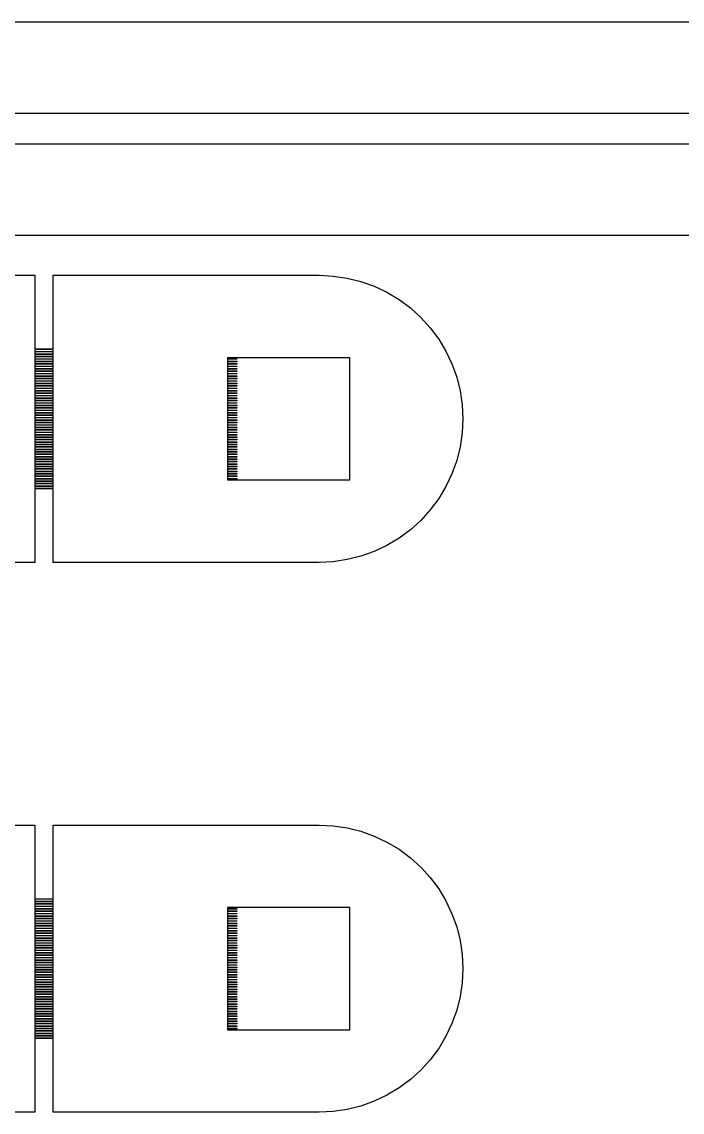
# Model space of a CAD drawing. Extents: x -16 to 132, y -40 to 113.
# Drawn here: x 8.83 to 19.88, y 57.42 to 75.67 of the extents above; entities that cross this region are included whole.
import ezdxf

# ---------------------------------------------------------------- set-up
doc = ezdxf.new("R2010")
doc.units = 0

msp = doc.modelspace()

# ---------------------------------------------------------------- linework, layer by layer
for p, q in [((-2.0452, 75.6724), (112.486, 75.6724)), ((110.952, 74.1385), (-0.51129, 74.1385)), ((0, 73.6272), (110.441, 73.6272)), ((108.907, 72.0933), (1.53389, 72.0933)), ((4.6017, 71.4286), (9.05, 71.4286)), ((9.05, 71.4286), (9.05, 70.1964)), ((9.35678, 70.1964), (9.35678, 71.4286)), ((9.35678, 71.4286), (13.8051, 71.4286)), ((13.8051, 71.4286), (14.0406, 71.417)), ((14.0406, 71.417), (14.2739, 71.3824)), ((14.2739, 71.3824), (14.5027, 71.3251)), ((14.5027, 71.3251), (14.7247, 71.2457)), ((14.7247, 71.2457), (14.9379, 71.1448)), ((14.9379, 71.1448), (15.1402, 71.0236)), ((15.1402, 71.0236), (15.3296, 70.8831)), ((15.3296, 70.8831), (15.5043, 70.7247)), ((15.5043, 70.7247), (15.6627, 70.55)), ((15.6627, 70.55), (15.8032, 70.3606)), ((15.8032, 70.3606), (15.9244, 70.1583)), ((9.05, 70.1964), (9.35678, 70.1964)), ((9.35678, 70.1861), (9.05, 70.1861)), ((9.05, 70.1861), (9.05, 70.1555)), ((9.05, 70.1555), (9.35678, 70.1555)), ((9.35678, 70.1452), (9.05, 70.1452)), ((9.05, 70.1452), (9.05, 70.1145)), ((9.05, 70.1145), (9.35678, 70.1145)), ((9.35678, 70.1043), (9.05, 70.1043)), ((9.05, 70.1043), (9.05, 70.0737)), ((9.35678, 70.1555), (9.35678, 70.1861)), ((9.35678, 70.1145), (9.35678, 70.1452)), ((9.35678, 70.0737), (9.35678, 70.1043)), ((15.9244, 70.1583), (16.0253, 69.9451)), ((9.05, 70.0737), (9.35678, 70.0737)), ((9.35678, 70.0634), (9.05, 70.0634)), ((9.05, 70.0634), (9.05, 70.0327)), ((9.05, 70.0327), (9.35678, 70.0327)), ((9.35678, 70.0225), (9.05, 70.0225)), ((9.05, 70.0225), (9.05, 69.9918)), ((9.05, 69.9918), (9.35678, 69.9918)), ((9.35678, 69.9816), (9.05, 69.9816)), ((9.05, 69.9816), (9.05, 69.9509)), ((9.05, 69.9509), (9.35678, 69.9509)), ((9.35678, 69.9407), (9.05, 69.9407)), ((9.05, 69.9407), (9.05, 69.91)), ((9.35678, 70.0327), (9.35678, 70.0634)), ((9.35678, 69.9918), (9.35678, 70.0225)), ((9.35678, 69.9509), (9.35678, 69.9816)), ((9.35678, 69.91), (9.35678, 69.9407)), ((14.3164, 70.0481), (12.2712, 70.0481)), ((12.2712, 70.0481), (12.2712, 70.0327)), ((12.2712, 70.0327), (12.4246, 70.0327)), ((12.4246, 70.0225), (12.2712, 70.0225)), ((12.2712, 70.0225), (12.2712, 69.9918)), ((12.2712, 69.9918), (12.4246, 69.9918)), ((12.4246, 69.9816), (12.2712, 69.9816)), ((12.2712, 69.9816), (12.2712, 69.9509)), ((12.2712, 69.9509), (12.4246, 69.9509)), ((12.4246, 69.9407), (12.2712, 69.9407)), ((12.2712, 69.9407), (12.2712, 69.91)), ((12.4246, 70.0327), (12.4246, 70.0225)), ((12.4246, 69.9918), (12.4246, 69.9816)), ((12.4246, 69.9509), (12.4246, 69.9407)), ((14.3164, 68.0029), (14.3164, 70.0481)), ((16.0253, 69.9451), (16.1047, 69.7231)), ((9.05, 69.91), (9.35678, 69.91)), ((9.35678, 69.8998), (9.05, 69.8998)), ((9.05, 69.8998), (9.05, 69.8691)), ((9.05, 69.8691), (9.35678, 69.8691)), ((9.35678, 69.8589), (9.05, 69.8589)), ((9.05, 69.8589), (9.05, 69.8282)), ((9.05, 69.8282), (9.35678, 69.8282)), ((9.35678, 69.818), (9.05, 69.818)), ((9.05, 69.818), (9.05, 69.7873)), ((9.05, 69.7873), (9.35678, 69.7873)), ((9.35678, 69.7771), (9.05, 69.7771)), ((9.05, 69.7771), (9.05, 69.7464)), ((9.05, 69.7464), (9.35678, 69.7464)), ((9.35678, 69.7362), (9.05, 69.7362)), ((9.05, 69.7362), (9.05, 69.7055)), ((9.35678, 69.8691), (9.35678, 69.8998)), ((9.35678, 69.8282), (9.35678, 69.8589)), ((9.35678, 69.7873), (9.35678, 69.818)), ((9.35678, 69.7464), (9.35678, 69.7771)), ((9.35678, 69.7055), (9.35678, 69.7362)), ((12.2712, 69.91), (12.4246, 69.91)), ((12.4246, 69.8998), (12.2712, 69.8998)), ((12.2712, 69.8998), (12.2712, 69.8691)), ((12.2712, 69.8691), (12.4246, 69.8691)), ((12.4246, 69.8589), (12.2712, 69.8589)), ((12.2712, 69.8589), (12.2712, 69.8282)), ((12.2712, 69.8282), (12.4246, 69.8282)), ((12.4246, 69.818), (12.2712, 69.818)), ((12.2712, 69.818), (12.2712, 69.7873)), ((12.2712, 69.7873), (12.4246, 69.7873)), ((12.4246, 69.7771), (12.2712, 69.7771)), ((12.2712, 69.7771), (12.2712, 69.7464)), ((12.2712, 69.7464), (12.4246, 69.7464)), ((12.4246, 69.7362), (12.2712, 69.7362)), ((12.2712, 69.7362), (12.2712, 69.7055)), ((12.4246, 69.91), (12.4246, 69.8998)), ((12.4246, 69.8691), (12.4246, 69.8589)), ((12.4246, 69.8282), (12.4246, 69.818)), ((12.4246, 69.7873), (12.4246, 69.7771)), ((12.4246, 69.7464), (12.4246, 69.7362)), ((9.05, 69.7055), (9.35678, 69.7055)), ((9.35678, 69.6953), (9.05, 69.6953)), ((9.05, 69.6953), (9.05, 69.6646)), ((9.05, 69.6646), (9.35678, 69.6646)), ((9.35678, 69.6544), (9.05, 69.6544)), ((9.05, 69.6544), (9.05, 69.6237)), ((9.05, 69.6237), (9.35678, 69.6237)), ((9.35678, 69.6135), (9.05, 69.6135)), ((9.05, 69.6135), (9.05, 69.5828)), ((9.05, 69.5828), (9.35678, 69.5828)), ((9.35678, 69.5726), (9.05, 69.5726)), ((9.05, 69.5726), (9.05, 69.5419)), ((9.35678, 69.6646), (9.35678, 69.6953)), ((9.35678, 69.6237), (9.35678, 69.6544)), ((9.35678, 69.5828), (9.35678, 69.6135)), ((9.35678, 69.5419), (9.35678, 69.5726)), ((12.2712, 69.7055), (12.4246, 69.7055)), ((12.4246, 69.6953), (12.2712, 69.6953)), ((12.2712, 69.6953), (12.2712, 69.6646)), ((12.2712, 69.6646), (12.4246, 69.6646)), ((12.4246, 69.6544), (12.2712, 69.6544)), ((12.2712, 69.6544), (12.2712, 69.6237)), ((12.2712, 69.6237), (12.4246, 69.6237)), ((12.4246, 69.6135), (12.2712, 69.6135)), ((12.2712, 69.6135), (12.2712, 69.5828)), ((12.2712, 69.5828), (12.4246, 69.5828)), ((12.4246, 69.5726), (12.2712, 69.5726)), ((12.2712, 69.5726), (12.2712, 69.5419)), ((12.4246, 69.7055), (12.4246, 69.6953)), ((12.4246, 69.6646), (12.4246, 69.6544)), ((12.4246, 69.6237), (12.4246, 69.6135)), ((12.4246, 69.5828), (12.4246, 69.5726)), ((16.1047, 69.7231), (16.162, 69.4943)), ((9.05, 69.5419), (9.35678, 69.5419)), ((9.35678, 69.5317), (9.05, 69.5317)), ((9.05, 69.5317), (9.05, 69.501)), ((9.05, 69.501), (9.35678, 69.501)), ((9.35678, 69.4908), (9.05, 69.4908)), ((9.05, 69.4908), (9.05, 69.4601)), ((9.05, 69.4601), (9.35678, 69.4601)), ((9.35678, 69.4499), (9.05, 69.4499)), ((9.05, 69.4499), (9.05, 69.4192)), ((9.05, 69.4192), (9.35678, 69.4192)), ((9.35678, 69.409), (9.05, 69.409)), ((9.05, 69.409), (9.05, 69.3783)), ((9.05, 69.3783), (9.35678, 69.3783)), ((9.35678, 69.3681), (9.05, 69.3681)), ((9.05, 69.3681), (9.05, 69.3374)), ((9.35678, 69.501), (9.35678, 69.5317)), ((9.35678, 69.4601), (9.35678, 69.4908)), ((9.35678, 69.4192), (9.35678, 69.4499)), ((9.35678, 69.3783), (9.35678, 69.409)), ((9.35678, 69.3374), (9.35678, 69.3681)), ((12.2712, 69.5419), (12.4246, 69.5419)), ((12.4246, 69.5317), (12.2712, 69.5317)), ((12.2712, 69.5317), (12.2712, 69.501)), ((12.2712, 69.501), (12.4246, 69.501)), ((12.4246, 69.4908), (12.2712, 69.4908)), ((12.2712, 69.4908), (12.2712, 69.4601)), ((12.2712, 69.4601), (12.4246, 69.4601)), ((12.4246, 69.4499), (12.2712, 69.4499)), ((12.2712, 69.4499), (12.2712, 69.4192)), ((12.2712, 69.4192), (12.4246, 69.4192)), ((12.4246, 69.409), (12.2712, 69.409)), ((12.2712, 69.409), (12.2712, 69.3783)), ((12.2712, 69.3783), (12.4246, 69.3783)), ((12.4246, 69.3681), (12.2712, 69.3681)), ((12.2712, 69.3681), (12.2712, 69.3374)), ((12.4246, 69.5419), (12.4246, 69.5317)), ((12.4246, 69.501), (12.4246, 69.4908)), ((12.4246, 69.4601), (12.4246, 69.4499)), ((12.4246, 69.4192), (12.4246, 69.409)), ((12.4246, 69.3783), (12.4246, 69.3681)), ((16.162, 69.4943), (16.1966, 69.261)), ((9.05, 69.3374), (9.35678, 69.3374)), ((9.35678, 69.3272), (9.05, 69.3272)), ((9.05, 69.3272), (9.05, 69.2965)), ((9.05, 69.2965), (9.35678, 69.2965)), ((9.35678, 69.2862), (9.05, 69.2862)), ((9.05, 69.2862), (9.05, 69.2556)), ((9.05, 69.2556), (9.35678, 69.2556)), ((9.35678, 69.2453), (9.05, 69.2453)), ((9.05, 69.2453), (9.05, 69.2147)), ((9.05, 69.2147), (9.35678, 69.2147)), ((9.35678, 69.2044), (9.05, 69.2044)), ((9.05, 69.2044), (9.05, 69.1738)), ((9.35678, 69.2965), (9.35678, 69.3272)), ((9.35678, 69.2556), (9.35678, 69.2862)), ((9.35678, 69.2147), (9.35678, 69.2453)), ((9.35678, 69.1738), (9.35678, 69.2044)), ((12.2712, 69.3374), (12.4246, 69.3374)), ((12.4246, 69.3272), (12.2712, 69.3272)), ((12.2712, 69.3272), (12.2712, 69.2965)), ((12.2712, 69.2965), (12.4246, 69.2965)), ((12.4246, 69.2862), (12.2712, 69.2862)), ((12.2712, 69.2862), (12.2712, 69.2556)), ((12.2712, 69.2556), (12.4246, 69.2556)), ((12.4246, 69.2453), (12.2712, 69.2453)), ((12.2712, 69.2453), (12.2712, 69.2147)), ((12.2712, 69.2147), (12.4246, 69.2147)), ((12.4246, 69.2044), (12.2712, 69.2044)), ((12.2712, 69.2044), (12.2712, 69.1738)), ((12.4246, 69.3374), (12.4246, 69.3272)), ((12.4246, 69.2965), (12.4246, 69.2862)), ((12.4246, 69.2556), (12.4246, 69.2453)), ((12.4246, 69.2147), (12.4246, 69.2044)), ((16.1966, 69.261), (16.2082, 69.0255)), ((9.05, 69.1738), (9.35678, 69.1738)), ((9.35678, 69.1635), (9.05, 69.1635)), ((9.05, 69.1635), (9.05, 69.1329)), ((9.05, 69.1329), (9.35678, 69.1329)), ((9.35678, 69.1226), (9.05, 69.1226)), ((9.05, 69.1226), (9.05, 69.0919)), ((9.05, 69.0919), (9.35678, 69.0919)), ((9.35678, 69.0817), (9.05, 69.0817)), ((9.05, 69.0817), (9.05, 69.0511)), ((9.05, 69.0511), (9.35678, 69.0511)), ((9.35678, 69.0408), (9.05, 69.0408)), ((9.05, 69.0408), (9.05, 69.0101)), ((9.05, 69.0101), (9.35678, 69.0101)), ((9.35678, 68.9999), (9.05, 68.9999)), ((9.05, 68.9999), (9.05, 68.9693)), ((9.35678, 69.1329), (9.35678, 69.1635)), ((9.35678, 69.0919), (9.35678, 69.1226)), ((9.35678, 69.0511), (9.35678, 69.0817)), ((9.35678, 69.0101), (9.35678, 69.0408)), ((9.35678, 68.9693), (9.35678, 68.9999)), ((12.2712, 69.1738), (12.4246, 69.1738)), ((12.4246, 69.1635), (12.2712, 69.1635)), ((12.2712, 69.1635), (12.2712, 69.1329)), ((12.2712, 69.1329), (12.4246, 69.1329)), ((12.4246, 69.1226), (12.2712, 69.1226)), ((12.2712, 69.1226), (12.2712, 69.0919)), ((12.2712, 69.0919), (12.4246, 69.0919)), ((12.4246, 69.0817), (12.2712, 69.0817)), ((12.2712, 69.0817), (12.2712, 69.0511)), ((12.2712, 69.0511), (12.4246, 69.0511)), ((12.4246, 69.0408), (12.2712, 69.0408)), ((12.2712, 69.0408), (12.2712, 69.0101)), ((12.2712, 69.0101), (12.4246, 69.0101)), ((12.4246, 68.9999), (12.2712, 68.9999)), ((12.2712, 68.9999), (12.2712, 68.9693)), ((12.4246, 69.1738), (12.4246, 69.1635)), ((12.4246, 69.1329), (12.4246, 69.1226)), ((12.4246, 69.0919), (12.4246, 69.0817)), ((12.4246, 69.0511), (12.4246, 69.0408)), ((12.4246, 69.0101), (12.4246, 68.9999)), ((16.2082, 69.0255), (16.1966, 68.79)), ((9.05, 68.9693), (9.35678, 68.9693)), ((9.35678, 68.959), (9.05, 68.959)), ((9.05, 68.959), (9.05, 68.9284)), ((9.05, 68.9284), (9.35678, 68.9284)), ((9.35678, 68.9181), (9.05, 68.9181)), ((9.05, 68.9181), (9.05, 68.8875)), ((9.05, 68.8875), (9.35678, 68.8875)), ((9.35678, 68.8772), (9.05, 68.8772)), ((9.05, 68.8772), (9.05, 68.8465)), ((9.05, 68.8465), (9.35678, 68.8465)), ((9.35678, 68.8363), (9.05, 68.8363)), ((9.05, 68.8363), (9.05, 68.8056)), ((9.35678, 68.9284), (9.35678, 68.959)), ((9.35678, 68.8875), (9.35678, 68.9181)), ((9.35678, 68.8465), (9.35678, 68.8772)), ((9.35678, 68.8056), (9.35678, 68.8363)), ((12.2712, 68.9693), (12.4246, 68.9693)), ((12.4246, 68.959), (12.2712, 68.959)), ((12.2712, 68.959), (12.2712, 68.9284)), ((12.2712, 68.9284), (12.4246, 68.9284)), ((12.4246, 68.9181), (12.2712, 68.9181)), ((12.2712, 68.9181), (12.2712, 68.8875)), ((12.2712, 68.8875), (12.4246, 68.8875)), ((12.4246, 68.8772), (12.2712, 68.8772)), ((12.2712, 68.8772), (12.2712, 68.8465)), ((12.2712, 68.8465), (12.4246, 68.8465)), ((12.4246, 68.8363), (12.2712, 68.8363)), ((12.2712, 68.8363), (12.2712, 68.8056)), ((12.4246, 68.9693), (12.4246, 68.959)), ((12.4246, 68.9284), (12.4246, 68.9181)), ((12.4246, 68.8875), (12.4246, 68.8772)), ((12.4246, 68.8465), (12.4246, 68.8363)), ((9.05, 68.8056), (9.35678, 68.8056)), ((9.35678, 68.7954), (9.05, 68.7954)), ((9.05, 68.7954), (9.05, 68.7647)), ((9.05, 68.7647), (9.35678, 68.7647)), ((9.35678, 68.7545), (9.05, 68.7545)), ((9.05, 68.7545), (9.05, 68.7238)), ((9.05, 68.7238), (9.35678, 68.7238)), ((9.35678, 68.7136), (9.05, 68.7136)), ((9.05, 68.7136), (9.05, 68.6829)), ((9.05, 68.6829), (9.35678, 68.6829)), ((9.35678, 68.6727), (9.05, 68.6727)), ((9.05, 68.6727), (9.05, 68.642)), ((9.05, 68.642), (9.35678, 68.642)), ((9.35678, 68.7647), (9.35678, 68.7954)), ((9.35678, 68.7238), (9.35678, 68.7545)), ((9.35678, 68.6829), (9.35678, 68.7136)), ((9.35678, 68.642), (9.35678, 68.6727)), ((12.2712, 68.8056), (12.4246, 68.8056)), ((12.4246, 68.7954), (12.2712, 68.7954)), ((12.2712, 68.7954), (12.2712, 68.7647)), ((12.2712, 68.7647), (12.4246, 68.7647)), ((12.4246, 68.7545), (12.2712, 68.7545)), ((12.2712, 68.7545), (12.2712, 68.7238)), ((12.2712, 68.7238), (12.4246, 68.7238)), ((12.4246, 68.7136), (12.2712, 68.7136)), ((12.2712, 68.7136), (12.2712, 68.6829)), ((12.2712, 68.6829), (12.4246, 68.6829)), ((12.4246, 68.6727), (12.2712, 68.6727)), ((12.2712, 68.6727), (12.2712, 68.642)), ((12.2712, 68.642), (12.4246, 68.642)), ((12.4246, 68.8056), (12.4246, 68.7954)), ((12.4246, 68.7647), (12.4246, 68.7545)), ((12.4246, 68.7238), (12.4246, 68.7136)), ((12.4246, 68.6829), (12.4246, 68.6727)), ((12.4246, 68.642), (12.4246, 68.6318)), ((16.1966, 68.79), (16.162, 68.5567)), ((9.35678, 68.6318), (9.05, 68.6318)), ((9.05, 68.6318), (9.05, 68.6011)), ((9.05, 68.6011), (9.35678, 68.6011)), ((9.35678, 68.5909), (9.05, 68.5909)), ((9.05, 68.5909), (9.05, 68.5602)), ((9.05, 68.5602), (9.35678, 68.5602)), ((9.35678, 68.55), (9.05, 68.55)), ((9.05, 68.55), (9.05, 68.5193)), ((9.05, 68.5193), (9.35678, 68.5193)), ((9.35678, 68.5091), (9.05, 68.5091)), ((9.05, 68.5091), (9.05, 68.4784)), ((9.05, 68.4784), (9.35678, 68.4784)), ((9.35678, 68.4682), (9.05, 68.4682)), ((9.05, 68.4682), (9.05, 68.4375)), ((9.35678, 68.6011), (9.35678, 68.6318)), ((9.35678, 68.5602), (9.35678, 68.5909)), ((9.35678, 68.5193), (9.35678, 68.55)), ((9.35678, 68.4784), (9.35678, 68.5091)), ((9.35678, 68.4375), (9.35678, 68.4682)), ((12.4246, 68.6318), (12.2712, 68.6318)), ((12.2712, 68.6318), (12.2712, 68.6011)), ((12.2712, 68.6011), (12.4246, 68.6011)), ((12.4246, 68.5909), (12.2712, 68.5909)), ((12.2712, 68.5909), (12.2712, 68.5602)), ((12.2712, 68.5602), (12.4246, 68.5602)), ((12.4246, 68.55), (12.2712, 68.55)), ((12.2712, 68.55), (12.2712, 68.5193)), ((12.2712, 68.5193), (12.4246, 68.5193)), ((12.4246, 68.5091), (12.2712, 68.5091)), ((12.2712, 68.5091), (12.2712, 68.4784)), ((12.2712, 68.4784), (12.4246, 68.4784)), ((12.4246, 68.4682), (12.2712, 68.4682)), ((12.2712, 68.4682), (12.2712, 68.4375)), ((12.4246, 68.6011), (12.4246, 68.5909)), ((12.4246, 68.5602), (12.4246, 68.55)), ((12.4246, 68.5193), (12.4246, 68.5091)), ((12.4246, 68.4784), (12.4246, 68.4682)), ((16.162, 68.5567), (16.1047, 68.3279)), ((9.05, 68.4375), (9.35678, 68.4375)), ((9.35678, 68.4273), (9.05, 68.4273)), ((9.05, 68.4273), (9.05, 68.3966)), ((9.05, 68.3966), (9.35678, 68.3966)), ((9.35678, 68.3864), (9.05, 68.3864)), ((9.05, 68.3864), (9.05, 68.3557)), ((9.05, 68.3557), (9.35678, 68.3557)), ((9.35678, 68.3455), (9.05, 68.3455)), ((9.05, 68.3455), (9.05, 68.3148)), ((9.05, 68.3148), (9.35678, 68.3148)), ((9.35678, 68.3046), (9.05, 68.3046)), ((9.05, 68.3046), (9.05, 68.2739)), ((9.05, 68.2739), (9.35678, 68.2739)), ((9.35678, 68.3966), (9.35678, 68.4273)), ((9.35678, 68.3557), (9.35678, 68.3864)), ((9.35678, 68.3148), (9.35678, 68.3455)), ((9.35678, 68.2739), (9.35678, 68.3046)), ((12.2712, 68.4375), (12.4246, 68.4375)), ((12.4246, 68.4273), (12.2712, 68.4273)), ((12.2712, 68.4273), (12.2712, 68.3966)), ((12.2712, 68.3966), (12.4246, 68.3966)), ((12.4246, 68.3864), (12.2712, 68.3864)), ((12.2712, 68.3864), (12.2712, 68.3557)), ((12.2712, 68.3557), (12.4246, 68.3557)), ((12.4246, 68.3455), (12.2712, 68.3455)), ((12.2712, 68.3455), (12.2712, 68.3148)), ((12.2712, 68.3148), (12.4246, 68.3148)), ((12.4246, 68.3046), (12.2712, 68.3046)), ((12.2712, 68.3046), (12.2712, 68.2739)), ((12.2712, 68.2739), (12.4246, 68.2739)), ((12.4246, 68.4375), (12.4246, 68.4273)), ((12.4246, 68.3966), (12.4246, 68.3864)), ((12.4246, 68.3557), (12.4246, 68.3455)), ((12.4246, 68.3148), (12.4246, 68.3046)), ((12.4246, 68.2739), (12.4246, 68.2637)), ((16.1047, 68.3279), (16.0253, 68.1059)), ((9.35678, 68.2637), (9.05, 68.2637)), ((9.05, 68.2637), (9.05, 68.233)), ((9.05, 68.233), (9.35678, 68.233)), ((9.35678, 68.2228), (9.05, 68.2228)), ((9.05, 68.2228), (9.05, 68.1921)), ((9.05, 68.1921), (9.35678, 68.1921)), ((9.35678, 68.1819), (9.05, 68.1819)), ((9.05, 68.1819), (9.05, 68.1512)), ((9.05, 68.1512), (9.35678, 68.1512)), ((9.35678, 68.141), (9.05, 68.141)), ((9.05, 68.141), (9.05, 68.1103)), ((9.05, 68.1103), (9.35678, 68.1103)), ((9.35678, 68.1), (9.05, 68.1)), ((9.05, 68.1), (9.05, 68.0694)), ((9.35678, 68.233), (9.35678, 68.2637)), ((9.35678, 68.1921), (9.35678, 68.2228)), ((9.35678, 68.1512), (9.35678, 68.1819)), ((9.35678, 68.1103), (9.35678, 68.141)), ((9.35678, 68.0694), (9.35678, 68.1)), ((12.4246, 68.2637), (12.2712, 68.2637)), ((12.2712, 68.2637), (12.2712, 68.233)), ((12.2712, 68.233), (12.4246, 68.233)), ((12.4246, 68.2228), (12.2712, 68.2228)), ((12.2712, 68.2228), (12.2712, 68.1921)), ((12.2712, 68.1921), (12.4246, 68.1921)), ((12.4246, 68.1819), (12.2712, 68.1819)), ((12.2712, 68.1819), (12.2712, 68.1512)), ((12.2712, 68.1512), (12.4246, 68.1512)), ((12.4246, 68.141), (12.2712, 68.141)), ((12.2712, 68.141), (12.2712, 68.1103)), ((12.2712, 68.1103), (12.4246, 68.1103)), ((12.4246, 68.1), (12.2712, 68.1)), ((12.2712, 68.1), (12.2712, 68.0694)), ((12.4246, 68.233), (12.4246, 68.2228)), ((12.4246, 68.1921), (12.4246, 68.1819)), ((12.4246, 68.1512), (12.4246, 68.141)), ((12.4246, 68.1103), (12.4246, 68.1)), ((16.0253, 68.1059), (15.9244, 67.8927)), ((9.05, 68.0694), (9.35678, 68.0694)), ((9.35678, 68.0591), (9.05, 68.0591)), ((9.05, 68.0591), (9.05, 68.0285)), ((9.05, 68.0285), (9.35678, 68.0285)), ((9.35678, 68.0182), (9.05, 68.0182)), ((9.05, 68.0182), (9.05, 67.9875)), ((9.05, 67.9875), (9.35678, 67.9875)), ((9.35678, 67.9773), (9.05, 67.9773)), ((9.05, 67.9773), (9.05, 67.9467)), ((9.05, 67.9467), (9.35678, 67.9467)), ((9.35678, 67.9364), (9.05, 67.9364)), ((9.05, 67.9364), (9.05, 67.9058)), ((9.05, 67.9058), (9.35678, 67.9058)), ((9.35678, 68.0285), (9.35678, 68.0591)), ((9.35678, 67.9875), (9.35678, 68.0182)), ((9.35678, 67.9467), (9.35678, 67.9773)), ((9.35678, 67.9058), (9.35678, 67.9364)), ((12.2712, 68.0694), (12.4246, 68.0694)), ((12.4246, 68.0591), (12.2712, 68.0591)), ((12.2712, 68.0591), (12.2712, 68.0285)), ((12.2712, 68.0285), (12.4246, 68.0285)), ((12.4246, 68.0182), (12.2712, 68.0182)), ((12.2712, 68.0182), (12.2712, 68.0029)), ((12.2712, 68.0029), (14.3164, 68.0029)), ((12.4246, 68.0694), (12.4246, 68.0591)), ((12.4246, 68.0285), (12.4246, 68.0182)), ((9.35678, 67.8955), (9.05, 67.8955)), ((9.05, 67.8955), (9.05, 67.8649)), ((9.05, 67.8649), (9.35678, 67.8649)), ((9.35678, 67.8546), (9.05, 67.8546)), ((9.05, 67.8546), (9.05, 66.6224)), ((9.35678, 67.8649), (9.35678, 67.8955)), ((9.35678, 66.6224), (9.35678, 67.8546)), ((15.9244, 67.8927), (15.8032, 67.6904)), ((15.8032, 67.6904), (15.6627, 67.501)), ((15.6627, 67.501), (15.5043, 67.3262)), ((15.5043, 67.3262), (15.3296, 67.1679)), ((15.1402, 67.0274), (14.9379, 66.9061)), ((15.3296, 67.1679), (15.1402, 67.0274)), ((14.9379, 66.9061), (14.7247, 66.8053)), ((14.0406, 66.634), (13.8051, 66.6224)), ((14.2739, 66.6686), (14.0406, 66.634)), ((14.5027, 66.7259), (14.2739, 66.6686)), ((14.7247, 66.8053), (14.5027, 66.7259)), ((9.05, 66.6224), (4.6017, 66.6224)), ((13.8051, 66.6224), (9.35678, 66.6224)), ((4.6017, 62.2252), (9.05, 62.2252)), ((9.05, 62.2252), (9.05, 60.993)), ((9.35678, 60.993), (9.35678, 62.2252)), ((9.35678, 62.2252), (13.8051, 62.2252)), ((13.8051, 62.2252), (14.0406, 62.2136)), ((14.0406, 62.2136), (14.2739, 62.179)), ((14.2739, 62.179), (14.5027, 62.1217)), ((14.5027, 62.1217), (14.7247, 62.0423)), ((14.7247, 62.0423), (14.9379, 61.9414)), ((14.9379, 61.9414), (15.1402, 61.8202)), ((15.1402, 61.8202), (15.3296, 61.6797)), ((15.3296, 61.6797), (15.5043, 61.5213)), ((15.5043, 61.5213), (15.6627, 61.3466)), ((15.6627, 61.3466), (15.8032, 61.1572)), ((15.8032, 61.1572), (15.9244, 60.9549)), ((9.05, 60.993), (9.35678, 60.993)), ((9.35678, 60.9827), (9.05, 60.9827)), ((9.05, 60.9827), (9.05, 60.9521)), ((9.35678, 60.9521), (9.35678, 60.9827)), ((9.05, 60.9521), (9.35678, 60.9521)), ((9.35678, 60.9418), (9.05, 60.9418)), ((9.05, 60.9418), (9.05, 60.9111)), ((9.05, 60.9111), (9.35678, 60.9111)), ((9.35678, 60.9009), (9.05, 60.9009)), ((9.05, 60.9009), (9.05, 60.8703)), ((9.05, 60.8703), (9.35678, 60.8703)), ((9.35678, 60.86), (9.05, 60.86)), ((9.05, 60.86), (9.05, 60.8293)), ((9.05, 60.8293), (9.35678, 60.8293)), ((9.35678, 60.8191), (9.05, 60.8191)), ((9.05, 60.8191), (9.05, 60.7884)), ((9.05, 60.7884), (9.35678, 60.7884)), ((9.35678, 60.9111), (9.35678, 60.9418)), ((9.35678, 60.8703), (9.35678, 60.9009)), ((9.35678, 60.8293), (9.35678, 60.86)), ((9.35678, 60.7884), (9.35678, 60.8191)), ((14.3164, 60.8447), (12.2712, 60.8447)), ((12.2712, 60.8447), (12.2712, 60.8293)), ((12.2712, 60.8293), (12.4246, 60.8293)), ((12.4246, 60.8191), (12.2712, 60.8191)), ((12.2712, 60.8191), (12.2712, 60.7884)), ((12.2712, 60.7884), (12.4246, 60.7884)), ((12.4246, 60.8293), (12.4246, 60.8191)), ((12.4246, 60.7884), (12.4246, 60.7782)), ((14.3164, 58.7995), (14.3164, 60.8447)), ((15.9244, 60.9549), (16.0253, 60.7417)), ((9.35678, 60.7782), (9.05, 60.7782)), ((9.05, 60.7782), (9.05, 60.7475)), ((9.05, 60.7475), (9.35678, 60.7475)), ((9.35678, 60.7373), (9.05, 60.7373)), ((9.05, 60.7373), (9.05, 60.7066)), ((9.05, 60.7066), (9.35678, 60.7066)), ((9.35678, 60.6964), (9.05, 60.6964)), ((9.05, 60.6964), (9.05, 60.6657)), ((9.05, 60.6657), (9.35678, 60.6657)), ((9.35678, 60.6555), (9.05, 60.6555)), ((9.05, 60.6555), (9.05, 60.6248)), ((9.05, 60.6248), (9.35678, 60.6248)), ((9.35678, 60.6146), (9.05, 60.6146)), ((9.05, 60.6146), (9.05, 60.5839)), ((9.35678, 60.7475), (9.35678, 60.7782)), ((9.35678, 60.7066), (9.35678, 60.7373)), ((9.35678, 60.6657), (9.35678, 60.6964)), ((9.35678, 60.6248), (9.35678, 60.6555)), ((9.35678, 60.5839), (9.35678, 60.6146)), ((12.4246, 60.7782), (12.2712, 60.7782)), ((12.2712, 60.7782), (12.2712, 60.7475)), ((12.2712, 60.7475), (12.4246, 60.7475)), ((12.4246, 60.7373), (12.2712, 60.7373)), ((12.2712, 60.7373), (12.2712, 60.7066)), ((12.2712, 60.7066), (12.4246, 60.7066)), ((12.4246, 60.6964), (12.2712, 60.6964)), ((12.2712, 60.6964), (12.2712, 60.6657)), ((12.2712, 60.6657), (12.4246, 60.6657)), ((12.4246, 60.6555), (12.2712, 60.6555)), ((12.2712, 60.6555), (12.2712, 60.6248)), ((12.2712, 60.6248), (12.4246, 60.6248)), ((12.4246, 60.6146), (12.2712, 60.6146)), ((12.2712, 60.6146), (12.2712, 60.5839)), ((12.4246, 60.7475), (12.4246, 60.7373)), ((12.4246, 60.7066), (12.4246, 60.6964)), ((12.4246, 60.6657), (12.4246, 60.6555)), ((12.4246, 60.6248), (12.4246, 60.6146)), ((16.0253, 60.7417), (16.1047, 60.5197)), ((9.05, 60.5839), (9.35678, 60.5839)), ((9.35678, 60.5737), (9.05, 60.5737)), ((9.05, 60.5737), (9.05, 60.543)), ((9.05, 60.543), (9.35678, 60.543)), ((9.35678, 60.5328), (9.05, 60.5328)), ((9.05, 60.5328), (9.05, 60.5021)), ((9.05, 60.5021), (9.35678, 60.5021)), ((9.35678, 60.4919), (9.05, 60.4919)), ((9.05, 60.4919), (9.05, 60.4612)), ((9.05, 60.4612), (9.35678, 60.4612)), ((9.35678, 60.451), (9.05, 60.451)), ((9.05, 60.451), (9.05, 60.4203)), ((9.05, 60.4203), (9.35678, 60.4203)), ((9.35678, 60.543), (9.35678, 60.5737)), ((9.35678, 60.5021), (9.35678, 60.5328)), ((9.35678, 60.4612), (9.35678, 60.4919)), ((9.35678, 60.4203), (9.35678, 60.451)), ((12.2712, 60.5839), (12.4246, 60.5839)), ((12.4246, 60.5737), (12.2712, 60.5737)), ((12.2712, 60.5737), (12.2712, 60.543)), ((12.2712, 60.543), (12.4246, 60.543)), ((12.4246, 60.5328), (12.2712, 60.5328)), ((12.2712, 60.5328), (12.2712, 60.5021)), ((12.2712, 60.5021), (12.4246, 60.5021)), ((12.4246, 60.4919), (12.2712, 60.4919)), ((12.2712, 60.4919), (12.2712, 60.4612)), ((12.2712, 60.4612), (12.4246, 60.4612)), ((12.4246, 60.451), (12.2712, 60.451)), ((12.2712, 60.451), (12.2712, 60.4203)), ((12.2712, 60.4203), (12.4246, 60.4203)), ((12.4246, 60.5839), (12.4246, 60.5737)), ((12.4246, 60.543), (12.4246, 60.5328)), ((12.4246, 60.5021), (12.4246, 60.4919)), ((12.4246, 60.4612), (12.4246, 60.451)), ((12.4246, 60.4203), (12.4246, 60.4101)), ((16.1047, 60.5197), (16.162, 60.2909)), ((9.35678, 60.4101), (9.05, 60.4101)), ((9.05, 60.4101), (9.05, 60.3794)), ((9.05, 60.3794), (9.35678, 60.3794)), ((9.35678, 60.3692), (9.05, 60.3692)), ((9.05, 60.3692), (9.05, 60.3385)), ((9.05, 60.3385), (9.35678, 60.3385)), ((9.35678, 60.3283), (9.05, 60.3283)), ((9.05, 60.3283), (9.05, 60.2976)), ((9.05, 60.2976), (9.35678, 60.2976)), ((9.35678, 60.2874), (9.05, 60.2874)), ((9.05, 60.2874), (9.05, 60.2567)), ((9.05, 60.2567), (9.35678, 60.2567)), ((9.35678, 60.2465), (9.05, 60.2465)), ((9.05, 60.2465), (9.05, 60.2158)), ((9.35678, 60.3794), (9.35678, 60.4101)), ((9.35678, 60.3385), (9.35678, 60.3692)), ((9.35678, 60.2976), (9.35678, 60.3283)), ((9.35678, 60.2567), (9.35678, 60.2874)), ((9.35678, 60.2158), (9.35678, 60.2465)), ((12.4246, 60.4101), (12.2712, 60.4101)), ((12.2712, 60.4101), (12.2712, 60.3794)), ((12.2712, 60.3794), (12.4246, 60.3794)), ((12.4246, 60.3692), (12.2712, 60.3692)), ((12.2712, 60.3692), (12.2712, 60.3385)), ((12.2712, 60.3385), (12.4246, 60.3385)), ((12.4246, 60.3283), (12.2712, 60.3283)), ((12.2712, 60.3283), (12.2712, 60.2976)), ((12.2712, 60.2976), (12.4246, 60.2976)), ((12.4246, 60.2874), (12.2712, 60.2874)), ((12.2712, 60.2874), (12.2712, 60.2567)), ((12.2712, 60.2567), (12.4246, 60.2567)), ((12.4246, 60.2465), (12.2712, 60.2465)), ((12.2712, 60.2465), (12.2712, 60.2158)), ((12.4246, 60.3794), (12.4246, 60.3692)), ((12.4246, 60.3385), (12.4246, 60.3283)), ((12.4246, 60.2976), (12.4246, 60.2874)), ((12.4246, 60.2567), (12.4246, 60.2465)), ((16.162, 60.2909), (16.1966, 60.0576)), ((9.05, 60.2158), (9.35678, 60.2158)), ((9.35678, 60.2056), (9.05, 60.2056)), ((9.05, 60.2056), (9.05, 60.1749)), ((9.05, 60.1749), (9.35678, 60.1749)), ((9.35678, 60.1647), (9.05, 60.1647)), ((9.05, 60.1647), (9.05, 60.134)), ((9.05, 60.134), (9.35678, 60.134)), ((9.35678, 60.1238), (9.05, 60.1238)), ((9.05, 60.1238), (9.05, 60.0931)), ((9.05, 60.0931), (9.35678, 60.0931)), ((9.35678, 60.0828), (9.05, 60.0828)), ((9.05, 60.0828), (9.05, 60.0522)), ((9.35678, 60.1749), (9.35678, 60.2056)), ((9.35678, 60.134), (9.35678, 60.1647)), ((9.35678, 60.0931), (9.35678, 60.1238)), ((9.35678, 60.0522), (9.35678, 60.0828)), ((12.2712, 60.2158), (12.4246, 60.2158)), ((12.4246, 60.2056), (12.2712, 60.2056)), ((12.2712, 60.2056), (12.2712, 60.1749)), ((12.2712, 60.1749), (12.4246, 60.1749)), ((12.4246, 60.1647), (12.2712, 60.1647)), ((12.2712, 60.1647), (12.2712, 60.134)), ((12.2712, 60.134), (12.4246, 60.134)), ((12.4246, 60.1238), (12.2712, 60.1238)), ((12.2712, 60.1238), (12.2712, 60.0931)), ((12.2712, 60.0931), (12.4246, 60.0931)), ((12.4246, 60.0828), (12.2712, 60.0828)), ((12.2712, 60.0828), (12.2712, 60.0522)), ((12.4246, 60.2158), (12.4246, 60.2056)), ((12.4246, 60.1749), (12.4246, 60.1647)), ((12.4246, 60.134), (12.4246, 60.1238)), ((12.4246, 60.0931), (12.4246, 60.0828)), ((16.1966, 60.0576), (16.2082, 59.8221)), ((9.05, 60.0522), (9.35678, 60.0522)), ((9.35678, 60.0419), (9.05, 60.0419)), ((9.05, 60.0419), (9.05, 60.0113)), ((9.05, 60.0113), (9.35678, 60.0113)), ((9.35678, 60.001), (9.05, 60.001)), ((9.05, 60.001), (9.05, 59.9704)), ((9.05, 59.9704), (9.35678, 59.9704)), ((9.35678, 59.9601), (9.05, 59.9601)), ((9.05, 59.9601), (9.05, 59.9295)), ((9.05, 59.9295), (9.35678, 59.9295)), ((9.35678, 59.9192), (9.05, 59.9192)), ((9.05, 59.9192), (9.05, 59.8885)), ((9.05, 59.8885), (9.35678, 59.8885)), ((9.35678, 59.8783), (9.05, 59.8783)), ((9.05, 59.8783), (9.05, 59.8477)), ((9.35678, 60.0113), (9.35678, 60.0419)), ((9.35678, 59.9704), (9.35678, 60.001)), ((9.35678, 59.9295), (9.35678, 59.9601)), ((9.35678, 59.8885), (9.35678, 59.9192)), ((9.35678, 59.8477), (9.35678, 59.8783)), ((12.2712, 60.0522), (12.4246, 60.0522)), ((12.4246, 60.0419), (12.2712, 60.0419)), ((12.2712, 60.0419), (12.2712, 60.0113)), ((12.2712, 60.0113), (12.4246, 60.0113)), ((12.4246, 60.001), (12.2712, 60.001)), ((12.2712, 60.001), (12.2712, 59.9704)), ((12.2712, 59.9704), (12.4246, 59.9704)), ((12.4246, 59.9601), (12.2712, 59.9601)), ((12.2712, 59.9601), (12.2712, 59.9295)), ((12.2712, 59.9295), (12.4246, 59.9295)), ((12.4246, 59.9192), (12.2712, 59.9192)), ((12.2712, 59.9192), (12.2712, 59.8885)), ((12.2712, 59.8885), (12.4246, 59.8885)), ((12.4246, 59.8783), (12.2712, 59.8783)), ((12.2712, 59.8783), (12.2712, 59.8477)), ((12.4246, 60.0522), (12.4246, 60.0419)), ((12.4246, 60.0113), (12.4246, 60.001)), ((12.4246, 59.9704), (12.4246, 59.9601)), ((12.4246, 59.9295), (12.4246, 59.9192)), ((12.4246, 59.8885), (12.4246, 59.8783)), ((9.05, 59.8477), (9.35678, 59.8477)), ((9.35678, 59.8374), (9.05, 59.8374)), ((9.05, 59.8374), (9.05, 59.8067)), ((9.05, 59.8067), (9.35678, 59.8067)), ((9.35678, 59.7965), (9.05, 59.7965)), ((9.05, 59.7965), (9.05, 59.7659)), ((9.05, 59.7659), (9.35678, 59.7659)), ((9.35678, 59.7556), (9.05, 59.7556)), ((9.05, 59.7556), (9.05, 59.725)), ((9.05, 59.725), (9.35678, 59.725)), ((9.35678, 59.7147), (9.05, 59.7147)), ((9.05, 59.7147), (9.05, 59.6841)), ((9.35678, 59.8067), (9.35678, 59.8374)), ((9.35678, 59.7659), (9.35678, 59.7965)), ((9.35678, 59.725), (9.35678, 59.7556)), ((9.35678, 59.6841), (9.35678, 59.7147)), ((12.2712, 59.8477), (12.4246, 59.8477)), ((12.4246, 59.8374), (12.2712, 59.8374)), ((12.2712, 59.8374), (12.2712, 59.8067)), ((12.2712, 59.8067), (12.4246, 59.8067)), ((12.4246, 59.7965), (12.2712, 59.7965)), ((12.2712, 59.7965), (12.2712, 59.7659)), ((12.2712, 59.7659), (12.4246, 59.7659)), ((12.4246, 59.7556), (12.2712, 59.7556)), ((12.2712, 59.7556), (12.2712, 59.725)), ((12.2712, 59.725), (12.4246, 59.725)), ((12.4246, 59.7147), (12.2712, 59.7147)), ((12.2712, 59.7147), (12.2712, 59.6841)), ((12.4246, 59.8477), (12.4246, 59.8374)), ((12.4246, 59.8067), (12.4246, 59.7965)), ((12.4246, 59.7659), (12.4246, 59.7556)), ((12.4246, 59.725), (12.4246, 59.7147)), ((16.2082, 59.8221), (16.1966, 59.5865)), ((9.05, 59.6841), (9.35678, 59.6841)), ((9.35678, 59.6738), (9.05, 59.6738)), ((9.05, 59.6738), (9.05, 59.6431)), ((9.05, 59.6431), (9.35678, 59.6431)), ((9.35678, 59.6329), (9.05, 59.6329)), ((9.05, 59.6329), (9.05, 59.6022)), ((9.05, 59.6022), (9.35678, 59.6022)), ((9.35678, 59.592), (9.05, 59.592)), ((9.05, 59.592), (9.05, 59.5613)), ((9.05, 59.5613), (9.35678, 59.5613)), ((9.35678, 59.5511), (9.05, 59.5511)), ((9.05, 59.5511), (9.05, 59.5204)), ((9.05, 59.5204), (9.35678, 59.5204)), ((9.35678, 59.5102), (9.05, 59.5102)), ((9.05, 59.5102), (9.05, 59.4795)), ((9.35678, 59.6431), (9.35678, 59.6738)), ((9.35678, 59.6022), (9.35678, 59.6329)), ((9.35678, 59.5613), (9.35678, 59.592)), ((9.35678, 59.5204), (9.35678, 59.5511)), ((9.35678, 59.4795), (9.35678, 59.5102)), ((12.2712, 59.6841), (12.4246, 59.6841)), ((12.4246, 59.6738), (12.2712, 59.6738)), ((12.2712, 59.6738), (12.2712, 59.6431)), ((12.2712, 59.6431), (12.4246, 59.6431)), ((12.4246, 59.6329), (12.2712, 59.6329)), ((12.2712, 59.6329), (12.2712, 59.6022)), ((12.2712, 59.6022), (12.4246, 59.6022)), ((12.4246, 59.592), (12.2712, 59.592)), ((12.2712, 59.592), (12.2712, 59.5613)), ((12.2712, 59.5613), (12.4246, 59.5613)), ((12.4246, 59.5511), (12.2712, 59.5511)), ((12.2712, 59.5511), (12.2712, 59.5204)), ((12.2712, 59.5204), (12.4246, 59.5204)), ((12.4246, 59.5102), (12.2712, 59.5102)), ((12.2712, 59.5102), (12.2712, 59.4795)), ((12.4246, 59.6841), (12.4246, 59.6738)), ((12.4246, 59.6431), (12.4246, 59.6329)), ((12.4246, 59.6022), (12.4246, 59.592)), ((12.4246, 59.5613), (12.4246, 59.5511)), ((12.4246, 59.5204), (12.4246, 59.5102)), ((16.1966, 59.5865), (16.162, 59.3533)), ((9.05, 59.4795), (9.35678, 59.4795)), ((9.35678, 59.4693), (9.05, 59.4693)), ((9.05, 59.4693), (9.05, 59.4386)), ((9.05, 59.4386), (9.35678, 59.4386)), ((9.35678, 59.4284), (9.05, 59.4284)), ((9.05, 59.4284), (9.05, 59.3977)), ((9.05, 59.3977), (9.35678, 59.3977)), ((9.35678, 59.3875), (9.05, 59.3875)), ((9.05, 59.3875), (9.05, 59.3568)), ((9.05, 59.3568), (9.35678, 59.3568)), ((9.35678, 59.3466), (9.05, 59.3466)), ((9.05, 59.3466), (9.05, 59.3159)), ((9.35678, 59.4386), (9.35678, 59.4693)), ((9.35678, 59.3977), (9.35678, 59.4284)), ((9.35678, 59.3568), (9.35678, 59.3875)), ((9.35678, 59.3159), (9.35678, 59.3466)), ((12.2712, 59.4795), (12.4246, 59.4795)), ((12.4246, 59.4693), (12.2712, 59.4693)), ((12.2712, 59.4693), (12.2712, 59.4386)), ((12.2712, 59.4386), (12.4246, 59.4386)), ((12.4246, 59.4284), (12.2712, 59.4284)), ((12.2712, 59.4284), (12.2712, 59.3977)), ((12.2712, 59.3977), (12.4246, 59.3977)), ((12.4246, 59.3875), (12.2712, 59.3875)), ((12.2712, 59.3875), (12.2712, 59.3568)), ((12.2712, 59.3568), (12.4246, 59.3568)), ((12.4246, 59.3466), (12.2712, 59.3466)), ((12.2712, 59.3466), (12.2712, 59.3159)), ((12.4246, 59.4795), (12.4246, 59.4693)), ((12.4246, 59.4386), (12.4246, 59.4284)), ((12.4246, 59.3977), (12.4246, 59.3875)), ((12.4246, 59.3568), (12.4246, 59.3466)), ((16.162, 59.3533), (16.1047, 59.1245)), ((9.05, 59.3159), (9.35678, 59.3159)), ((9.35678, 59.3057), (9.05, 59.3057)), ((9.05, 59.3057), (9.05, 59.275)), ((9.05, 59.275), (9.35678, 59.275)), ((9.35678, 59.2648), (9.05, 59.2648)), ((9.05, 59.2648), (9.05, 59.2341)), ((9.05, 59.2341), (9.35678, 59.2341)), ((9.35678, 59.2239), (9.05, 59.2239)), ((9.05, 59.2239), (9.05, 59.1932)), ((9.05, 59.1932), (9.35678, 59.1932)), ((9.35678, 59.183), (9.05, 59.183)), ((9.05, 59.183), (9.05, 59.1523)), ((9.05, 59.1523), (9.35678, 59.1523)), ((9.35678, 59.1421), (9.05, 59.1421)), ((9.05, 59.1421), (9.05, 59.1114)), ((9.35678, 59.275), (9.35678, 59.3057)), ((9.35678, 59.2341), (9.35678, 59.2648)), ((9.35678, 59.1932), (9.35678, 59.2239)), ((9.35678, 59.1523), (9.35678, 59.183)), ((9.35678, 59.1114), (9.35678, 59.1421)), ((12.2712, 59.3159), (12.4246, 59.3159)), ((12.4246, 59.3057), (12.2712, 59.3057)), ((12.2712, 59.3057), (12.2712, 59.275)), ((12.2712, 59.275), (12.4246, 59.275)), ((12.4246, 59.2648), (12.2712, 59.2648)), ((12.2712, 59.2648), (12.2712, 59.2341)), ((12.2712, 59.2341), (12.4246, 59.2341)), ((12.4246, 59.2239), (12.2712, 59.2239)), ((12.2712, 59.2239), (12.2712, 59.1932)), ((12.2712, 59.1932), (12.4246, 59.1932)), ((12.4246, 59.183), (12.2712, 59.183)), ((12.2712, 59.183), (12.2712, 59.1523)), ((12.2712, 59.1523), (12.4246, 59.1523)), ((12.4246, 59.1421), (12.2712, 59.1421)), ((12.2712, 59.1421), (12.2712, 59.1114)), ((12.4246, 59.3159), (12.4246, 59.3057)), ((12.4246, 59.275), (12.4246, 59.2648)), ((12.4246, 59.2341), (12.4246, 59.2239)), ((12.4246, 59.1932), (12.4246, 59.183)), ((12.4246, 59.1523), (12.4246, 59.1421)), ((9.05, 59.1114), (9.35678, 59.1114)), ((9.35678, 59.1012), (9.05, 59.1012)), ((9.05, 59.1012), (9.05, 59.0705)), ((9.05, 59.0705), (9.35678, 59.0705)), ((9.35678, 59.0603), (9.05, 59.0603)), ((9.05, 59.0603), (9.05, 59.0296)), ((9.05, 59.0296), (9.35678, 59.0296)), ((9.35678, 59.0194), (9.05, 59.0194)), ((9.05, 59.0194), (9.05, 58.9887)), ((9.05, 58.9887), (9.35678, 58.9887)), ((9.35678, 58.9785), (9.05, 58.9785)), ((9.05, 58.9785), (9.05, 58.9478)), ((9.35678, 59.0705), (9.35678, 59.1012)), ((9.35678, 59.0296), (9.35678, 59.0603)), ((9.35678, 58.9887), (9.35678, 59.0194)), ((9.35678, 58.9478), (9.35678, 58.9785)), ((12.2712, 59.1114), (12.4246, 59.1114)), ((12.4246, 59.1012), (12.2712, 59.1012)), ((12.2712, 59.1012), (12.2712, 59.0705)), ((12.2712, 59.0705), (12.4246, 59.0705)), ((12.4246, 59.0603), (12.2712, 59.0603)), ((12.2712, 59.0603), (12.2712, 59.0296)), ((12.2712, 59.0296), (12.4246, 59.0296)), ((12.4246, 59.0194), (12.2712, 59.0194)), ((12.2712, 59.0194), (12.2712, 58.9887)), ((12.2712, 58.9887), (12.4246, 58.9887)), ((12.4246, 58.9785), (12.2712, 58.9785)), ((12.2712, 58.9785), (12.2712, 58.9478)), ((12.4246, 59.1114), (12.4246, 59.1012)), ((12.4246, 59.0705), (12.4246, 59.0603)), ((12.4246, 59.0296), (12.4246, 59.0194)), ((12.4246, 58.9887), (12.4246, 58.9785)), ((16.1047, 59.1245), (16.0253, 58.9025)), ((9.05, 58.9478), (9.35678, 58.9478)), ((9.35678, 58.9375), (9.05, 58.9375)), ((9.05, 58.9375), (9.05, 58.9069)), ((9.05, 58.9069), (9.35678, 58.9069)), ((9.35678, 58.8966), (9.05, 58.8966)), ((9.05, 58.8966), (9.05, 58.866)), ((9.05, 58.866), (9.35678, 58.866)), ((9.35678, 58.8557), (9.05, 58.8557)), ((9.05, 58.8557), (9.05, 58.8251)), ((9.05, 58.8251), (9.35678, 58.8251)), ((9.35678, 58.8148), (9.05, 58.8148)), ((9.05, 58.8148), (9.05, 58.7841)), ((9.05, 58.7841), (9.35678, 58.7841)), ((9.35678, 58.9069), (9.35678, 58.9375)), ((9.35678, 58.866), (9.35678, 58.8966)), ((9.35678, 58.8251), (9.35678, 58.8557)), ((9.35678, 58.7841), (9.35678, 58.8148)), ((12.2712, 58.9478), (12.4246, 58.9478)), ((12.4246, 58.9375), (12.2712, 58.9375)), ((12.2712, 58.9375), (12.2712, 58.9069)), ((12.2712, 58.9069), (12.4246, 58.9069)), ((12.4246, 58.8966), (12.2712, 58.8966)), ((12.2712, 58.8966), (12.2712, 58.866)), ((12.2712, 58.866), (12.4246, 58.866)), ((12.4246, 58.8557), (12.2712, 58.8557)), ((12.2712, 58.8557), (12.2712, 58.8251)), ((12.2712, 58.8251), (12.4246, 58.8251)), ((12.4246, 58.8148), (12.2712, 58.8148)), ((12.2712, 58.8148), (12.2712, 58.7995)), ((12.2712, 58.7995), (14.3164, 58.7995)), ((12.4246, 58.9478), (12.4246, 58.9375)), ((12.4246, 58.9069), (12.4246, 58.8966)), ((12.4246, 58.866), (12.4246, 58.8557)), ((12.4246, 58.8251), (12.4246, 58.8148)), ((16.0253, 58.9025), (15.9244, 58.6893)), ((9.35678, 58.7739), (9.05, 58.7739)), ((9.05, 58.7739), (9.05, 58.7433)), ((9.05, 58.7433), (9.35678, 58.7433)), ((9.35678, 58.733), (9.05, 58.733)), ((9.05, 58.733), (9.05, 58.7024)), ((9.05, 58.7024), (9.35678, 58.7024)), ((9.35678, 58.6921), (9.05, 58.6921)), ((9.05, 58.6921), (9.05, 58.6615)), ((9.05, 58.6615), (9.35678, 58.6615)), ((9.35678, 58.6512), (9.05, 58.6512)), ((9.05, 58.6512), (9.05, 57.419)), ((9.35678, 58.7433), (9.35678, 58.7739)), ((9.35678, 58.7024), (9.35678, 58.733)), ((9.35678, 58.6615), (9.35678, 58.6921)), ((9.35678, 57.419), (9.35678, 58.6512)), ((15.9244, 58.6893), (15.8032, 58.487)), ((15.8032, 58.487), (15.6627, 58.2976)), ((15.6627, 58.2976), (15.5043, 58.1228)), ((15.5043, 58.1228), (15.3296, 57.9645)), ((15.3296, 57.9645), (15.1402, 57.824)), ((14.9379, 57.7027), (14.7247, 57.6019)), ((15.1402, 57.824), (14.9379, 57.7027)), ((14.5027, 57.5225), (14.2739, 57.4652)), ((14.7247, 57.6019), (14.5027, 57.5225)), ((9.05, 57.419), (4.6017, 57.419)), ((13.8051, 57.419), (9.35678, 57.419)), ((14.0406, 57.4306), (13.8051, 57.419)), ((14.2739, 57.4652), (14.0406, 57.4306))]:
    msp.add_line(p, q)

doc.saveas('drawing.dxf')
